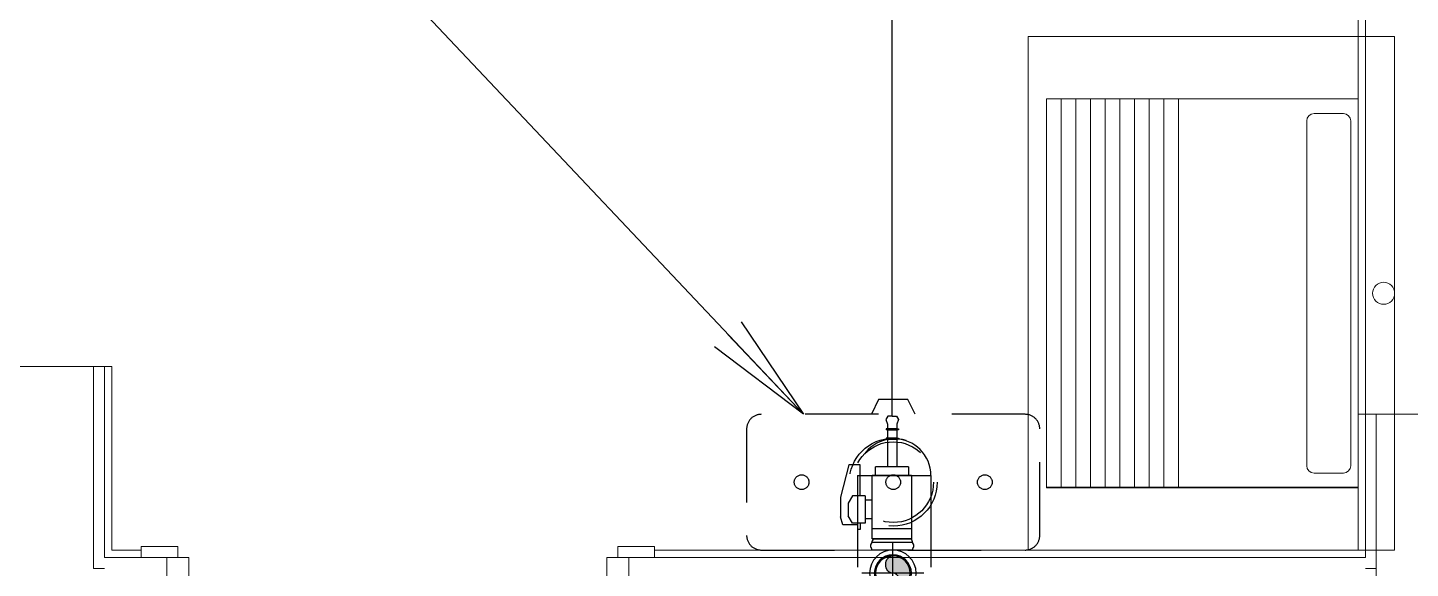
# Model space of a CAD drawing. Header units: millimetres. Extents: x 188.6 to 263.2, y 40.1 to 120.1.
# Drawn here: x 214.279 to 216.165, y 44.807 to 45.544 of the extents above; entities that cross this region are included whole.
import ezdxf

# ---------------------------------------------------------------- set-up
doc = ezdxf.new("R2010")
doc.units = ezdxf.units.MM
doc.set_wipeout_variables(frame=1)
for name, pattern in [('CENTER2', [1.125, 0.75, -0.125, 0.125, -0.125]), ('HIDDEN2', [0.1875, 0.125, -0.0625]), ('Linha Tracejada 3_1', [400, 300, -100]), ('Wipeout_Contour', [1000, 0, -1000])]:
    doc.linetypes.add(name, pattern=pattern)
for name, color, linetype in [('ARQ', 8, 'Continuous'), ('EXAUSTÃO-AQUECEDOR', 244, 'HIDDEN2'), ('GAS-COL', 7, 'Continuous'), ('GAS-PONTO', 202, 'Continuous'), ('GAS-TUBO-PISO', 6, 'CENTER2'), ('HID-P-AQ', 10, 'Continuous'), ('Janelas ARCHICAD', 7, 'Continuous'), ('Portas ARCHICAD', 7, 'Continuous'), ('TIGRECAD', 2, 'Continuous')]:
    doc.layers.add(name, color=color, linetype=linetype)
doc.styles.add('60-50', font='romans.shx', dxfattribs={"height": 0.08})
doc.dimstyles.new('SETAS50', dxfattribs={"dimtxt": 0.08, "dimasz": 0.1, "dimexe": 0.15, "dimexo": 0, "dimgap": 0.1, "dimtad": 1, "dimzin": 10, "dimdsep": 46, "dimtxsty": '60-50', "dimblk1": 'OPEN', "dimblk2": 'OPEN', "dimsah": 1, "dimcen": 0, "dimclrd": 244, "dimclre": 8, "dimclrt": 2, "dimadec": 0, "dimazin": 0, "dimtfac": 1, "dimtix": 1, "dimtmove": 2, "dimatfit": 3, "dimldrblk": 'OPEN', "dimfxl": 0.15, "dimtolj": 1, "dimtzin": 6, "dimarcsym": 0})

# ---------------------------------------------------------------- blocks, each defined once
blk = doc.blocks.new('Porta 21_3')
at = {"layer": 'Portas ARCHICAD', "color": 8, "linetype": 'Continuous', "lineweight": 0}
for p, q in [((320, 0), (320, 700)), ((320, 700), (350, 700)), ((350, 700), (350, 0)), ((-350, 0), (350, 0)), ((-350, -15), (-350, 0)), ((-350, -15), (-350, 0)), ((350, 0), (320, 0)), ((350, -15), (350, 0)), ((350, -15), (350, 0)), ((-350, -105), (-350, -15)), ((-350, -105), (-350, -15)), ((350, -105), (350, -15)), ((350, -105), (350, -15)), ((-350, -120), (-350, -105)), ((-350, -120), (-350, -105)), ((350, -120), (350, -105)), ((350, -120), (350, -105))]:
    blk.add_line(p, q, dxfattribs=at)
at = {"layer": 'Portas ARCHICAD', "color": 8, "linetype": 'Linha Tracejada 3_1', "lineweight": 0}
blk.add_arc((350, 0), 700, 90, 180, dxfattribs=at)
blk = doc.blocks.new('Porta 21_4')
at = {"layer": 'Portas ARCHICAD', "color": 8, "linetype": 'Continuous', "lineweight": 0}
for p, q in [((270, 0), (270, 600)), ((270, 600), (300, 600)), ((300, 600), (300, 0)), ((-300, 15), (-350, 15)), ((-350, 15), (-350, 0)), ((-350, 0), (-300, 0)), ((-315, 0), (-350, 0)), ((-315, 0), (-350, 0)), ((-315, 0), (315, 0)), ((-300, 0), (-315, 0)), ((-315, 0), (-315, -120)), ((-315, -15), (-315, 0)), ((-315, -15), (-315, 0)), ((-300, 0), (-300, 15)), ((-300, -30), (-300, 0)), ((300, 0), (270, 0)), ((350, 15), (300, 15)), ((300, 15), (300, 0)), ((300, 0), (350, 0)), ((315, 0), (300, 0)), ((300, 0), (300, -30)), ((315, -120), (315, 0)), ((315, -15), (315, 0)), ((315, -15), (315, 0)), ((315, 0), (350, 0)), ((315, 0), (350, 0)), ((350, 0), (350, 15)), ((-315, -105), (-315, -15)), ((-315, -105), (-315, -15)), ((315, -105), (315, -15)), ((315, -105), (315, -15)), ((-285, -30), (-300, -30)), ((-285, -120), (-285, -30)), ((300, -30), (285, -30)), ((285, -30), (285, -120)), ((-315, -120), (-315, -105)), ((-315, -120), (-315, -105)), ((315, -120), (315, -105)), ((315, -120), (315, -105)), ((-300, -120), (-350, -120)), ((-350, -120), (-350, -135)), ((-315, -120), (-350, -120)), ((-315, -120), (-350, -120)), ((-315, -120), (-285, -120)), ((-300, -135), (-300, -120)), ((285, -120), (315, -120)), ((350, -120), (300, -120)), ((300, -120), (300, -135)), ((315, -120), (350, -120)), ((315, -120), (350, -120)), ((350, -135), (350, -120)), ((-350, -135), (-300, -135)), ((300, -135), (350, -135))]:
    blk.add_line(p, q, dxfattribs=at)
at = {"layer": 'Portas ARCHICAD', "color": 8, "linetype": 'Linha Tracejada 3_1', "lineweight": 0}
blk.add_arc((300, 0), 600, 90, 180, dxfattribs=at)
blk = doc.blocks.new('Vão de Janela Simples_4')
at = {"layer": 'Janelas ARCHICAD', "color": 7, "linetype": 'Continuous', "lineweight": 0}
for p, q in [((-450, 0), (-450, 10)), ((-450, 10), (450, 10)), ((-450, 0), (450, 0)), ((450, 0), (450, 10))]:
    blk.add_line(p, q, dxfattribs=at)
blk = doc.blocks.new('Vão de Porta Simples')
at = {"layer": 'Portas ARCHICAD', "color": 7, "linetype": 'Continuous', "lineweight": 0}
for p, q in [((-350, 0), (-350, 10)), ((350, 0), (350, 10))]:
    blk.add_line(p, q, dxfattribs=at)
blk = doc.blocks.new('Vão de Janela Simples_8')
at = {"layer": 'Janelas ARCHICAD', "color": 8, "linetype": 'Continuous', "lineweight": 0}
for p, q in [((-450, 0), (-450, -15)), ((-450, 0), (450, 0)), ((450, 0), (450, -15)), ((-450, -15), (-450, -155)), ((450, -15), (450, -155)), ((-450, -155), (-450, -170)), ((450, -155), (450, -170)), ((-450, -170), (450, -170))]:
    blk.add_line(p, q, dxfattribs=at)
blk = doc.blocks.new('arq-3pav')
at = {"layer": 'ARQ', "color": 8, "linetype": 'Continuous', "lineweight": 0}
for p, q in [((10.6353, 4.575), (10.6353, 5.275)), ((10.6353, 5.275), (11.1353, 5.275)), ((11.1353, 4.575), (11.1353, 5.275)), ((11.0853, 5.19), (10.6603, 5.19)), ((10.6603, 5.19), (10.6603, 4.66)), ((10.6803, 5.19), (10.6803, 4.66)), ((10.7003, 5.19), (10.7003, 4.66)), ((10.7203, 5.19), (10.7203, 4.66)), ((10.7403, 5.19), (10.7403, 4.66)), ((10.7603, 5.19), (10.7603, 4.66)), ((10.7803, 5.19), (10.7803, 4.66)), ((10.8003, 5.19), (10.8003, 4.66)), ((10.8203, 5.19), (10.8203, 4.66)), ((10.8403, 5.19), (10.8403, 4.66)), ((11.0653, 5.17), (11.0253, 5.17)), ((11.0153, 4.69), (11.0153, 5.16)), ((11.0753, 4.69), (11.0753, 5.16)), ((11.0653, 4.68), (11.0253, 4.68)), ((10.6603, 4.6607), (11.0853, 4.6607)), ((11.0853, 4.66), (10.6603, 4.66))]:
    blk.add_line(p, q, dxfattribs=at)
at = {"layer": 'ARQ', "color": 8, "linetype": 'Continuous', "lineweight": 0, "flags": 128}
blk.add_lwpolyline([(11.0853, 4.66), (10.6603, 4.66), (10.6603, 5.19), (11.0853, 5.19)], close=True, dxfattribs=at)
for points in [[(9.3853, 4.575), (9.3853, 4.825)], [(11.0853, 4.76), (11.0853, 4.575)], [(9.4253, 4.575), (9.3853, 4.575)], [(11.0853, 4.575), (10.1253, 4.575)]]:
    blk.add_lwpolyline(points, dxfattribs=at)
at = {"layer": 'ARQ', "color": 8, "linetype": 'Continuous', "lineweight": 0}
blk.add_circle((11.1203, 4.925), 0.015, dxfattribs=at)
for centre, start, end in [((11.0253, 5.16), 90, 180), ((11.0653, 5.16), 0, 90), ((11.0253, 4.69), 180, 270), ((11.0653, 4.69), 270, 0)]:
    blk.add_arc(centre, 0.01, start, end, dxfattribs=at)
at = {"color": 8, "linetype": 'Wipeout_Contour', "lineweight": 0, "ltscale": 39723.784686}
blk.add_wipeout([(9.3603, 4.565), (9.3603, 4.55), (9.3753, 4.55), (9.3753, 4.565)], dxfattribs=at).dxf.layer = 'ARQ'
at = {"color": 8, "linetype": 'Wipeout_Contour', "lineweight": 0, "ltscale": 33311.856381}
blk.add_wipeout([(11.0953, 4.565), (11.0953, 4.55), (11.1103, 4.55), (11.1103, 4.565)], dxfattribs=at).dxf.layer = 'ARQ'
at = {"layer": 'ARQ', "color": 8, "linetype": 'Continuous', "lineweight": 0}
for p, q in [((11.1103, 4.55), (11.0953, 4.55)), ((11.1103, 4.46), (11.1103, 4.55))]:
    blk.add_line(p, q, dxfattribs=at)
at = {"color": 8, "linetype": 'Wipeout_Contour', "lineweight": 0, "ltscale": 39537.561555}
blk.add_wipeout([(9.3603, 4.825), (9.3603, 4.565), (9.3753, 4.565), (9.3753, 4.825)], dxfattribs=at).dxf.layer = 'ARQ'
at = {"color": 8, "linetype": 'Wipeout_Contour', "lineweight": 0, "ltscale": 33140.553965}
blk.add_wipeout([(11.1103, 4.565), (11.1103, 4.76), (11.0953, 4.76), (11.0953, 4.565)], dxfattribs=at).dxf.layer = 'ARQ'
at = {"layer": 'ARQ', "color": 8, "linetype": 'Continuous', "lineweight": 0}
for p, q in [((11.1103, 4.565), (11.1103, 4.76)), ((10.6353, 4.575), (11.1353, 4.575)), ((11.1103, 4.55), (11.1103, 4.565))]:
    blk.add_line(p, q, dxfattribs=at)
at = {"layer": 'ARQ', "color": 8, "linetype": 'Continuous', "lineweight": 0, "flags": 128}
for points in [[(9.3753, 4.565), (9.3753, 4.825)], [(11.0953, 4.76), (11.0953, 4.565)]]:
    blk.add_lwpolyline(points, dxfattribs=at)
at = {"layer": 'ARQ', "color": 8, "linetype": 'Continuous', "lineweight": 0, "yscale": 0.001}
for name, p, xscale, rotation in [('Vão de Janela Simples_4', (11.0953, 5.21), 0.001, 90.00002212149967), ('Vão de Janela Simples_8', (11.2653, 5.21), -0.001, 270.0000221214999), ('Vão de Porta Simples', (9.3753, 5.175), -0.001, 270)]:
    blk.add_blockref(name, p, dxfattribs=dict(at, xscale=xscale, rotation=rotation))
at = {"color": 8, "linetype": 'Wipeout_Contour', "lineweight": 0, "ltscale": 39745.755055}
blk.add_wipeout([(9.2703, 4.825), (9.2703, 4.55), (9.3603, 4.55), (9.3603, 4.825)], dxfattribs=at).dxf.layer = 'ARQ'
at = {"layer": 'ARQ', "color": 8, "linetype": 'Continuous', "lineweight": 0}
for p, q in [((9.2703, 4.825), (9.2553, 4.825)), ((9.3603, 4.825), (9.2703, 4.825)), ((9.3603, 4.55), (9.3603, 4.825)), ((9.3753, 4.825), (9.3603, 4.825)), ((9.3753, 4.55), (9.3603, 4.55))]:
    blk.add_line(p, q, dxfattribs=at)
at = {"layer": 'ARQ', "color": 8, "linetype": 'Continuous', "lineweight": 0, "xscale": 0.001, "yscale": 0.001, "rotation": 90}
blk.add_blockref('Porta 21_3', (9.2553, 5.175), dxfattribs=at)
at = {"color": 8, "linetype": 'Wipeout_Contour', "lineweight": 0, "ltscale": 35184.815517}
blk.add_wipeout([(10.0903, 4.55), (11.0953, 4.55), (11.0953, 4.565), (10.0903, 4.565)], dxfattribs=at).dxf.layer = 'ARQ'
at = {"layer": 'ARQ', "color": 8, "linetype": 'Continuous', "lineweight": 0}
for p, q in [((10.0903, 4.565), (10.1253, 4.565)), ((10.0903, 4.565), (10.0903, 4.55)), ((10.0903, 4.55), (10.0903, 4.46))]:
    blk.add_line(p, q, dxfattribs=at)
at = {"layer": 'ARQ', "color": 8, "linetype": 'Continuous', "lineweight": 0, "flags": 128}
for points in [[(11.0953, 4.565), (11.0953, 4.76)], [(11.0953, 4.565), (10.0903, 4.565)], [(10.1253, 4.565), (11.0953, 4.565)]]:
    blk.add_lwpolyline(points, dxfattribs=at)
at = {"color": 8, "linetype": 'Wipeout_Contour', "lineweight": 0, "ltscale": 39536.556071}
blk.add_wipeout([(9.3753, 4.565), (9.3753, 4.55), (9.4603, 4.55), (9.4603, 4.565)], dxfattribs=at).dxf.layer = 'ARQ'
at = {"layer": 'ARQ', "color": 8, "linetype": 'Continuous', "lineweight": 0}
for p, q in [((9.4603, 4.565), (9.4253, 4.565)), ((9.4603, 4.565), (9.4603, 4.55)), ((9.4603, 4.55), (9.4603, 4.46))]:
    blk.add_line(p, q, dxfattribs=at)
at = {"layer": 'ARQ', "color": 8, "linetype": 'Continuous', "lineweight": 0, "flags": 128}
for points in [[(9.3753, 4.825), (9.3753, 4.565)], [(9.4603, 4.565), (9.3753, 4.565)], [(9.3753, 4.565), (9.4253, 4.565)]]:
    blk.add_lwpolyline(points, dxfattribs=at)
at = {"layer": 'ARQ', "color": 8, "linetype": 'Continuous', "lineweight": 0, "xscale": 0.001, "yscale": 0.001, "rotation": 180}
blk.add_blockref('Porta 21_4', (9.7753, 4.445), dxfattribs=at)
at = {"layer": 'ARQ', "color": 8, "linetype": 'Continuous', "lineweight": 0, "xscale": -0.001, "yscale": 0.001}
blk.add_blockref('Vão de Porta Simples', (9.7753, 4.565), dxfattribs=at)
blk = doc.blocks.new('ponto')
at = {"layer": 'GAS-PONTO'}
for p, q in [((-0.004, 0.1217), (-0.0058, 0.1186)), ((-0.0058, 0.1186), (-0.0043, 0.1145)), ((-0.0043, 0.1145), (-0.0043, 0.1102)), ((0, 0.1217), (-0.004, 0.1217)), ((0, 0.1217), (0.004, 0.1217)), ((0.004, 0.1217), (0.0058, 0.1186)), ((0.0058, 0.1186), (0.0043, 0.1145)), ((0.0043, 0.1145), (0.0043, 0.1102)), ((-0.0056, 0.1102), (-0.0056, 0.1092)), ((-0.0043, 0.1102), (-0.0056, 0.1102)), ((-0.0043, 0.1092), (-0.0056, 0.1092)), ((-0.0056, 0.1018), (-0.0056, 0.1007)), ((-0.0043, 0.1018), (-0.0056, 0.1018)), ((-0.0043, 0.1007), (-0.0056, 0.1007)), ((0.0043, 0.1102), (-0.0043, 0.1102)), ((-0.0043, 0.1102), (-0.0043, 0.0756)), ((-0.0043, 0.1092), (0.0043, 0.1092)), ((0.0043, 0.1018), (-0.0043, 0.1018)), ((-0.0043, 0.1007), (0.0043, 0.1007)), ((0.0043, 0.1102), (0.0056, 0.1102)), ((0.0043, 0.1102), (0.0043, 0.0756)), ((0.0056, 0.1092), (0.0043, 0.1092)), ((0.0043, 0.1018), (0.0056, 0.1018)), ((0.0056, 0.1007), (0.0043, 0.1007)), ((0.0056, 0.1102), (0.0056, 0.1092)), ((0.0056, 0.1018), (0.0056, 0.1007)), ((-0.0394, 0.0774), (-0.047, 0.0479)), ((-0.0292, 0.0774), (-0.0394, 0.0774)), ((-0.0292, 0.0493), (-0.0292, 0.0774)), ((-0.0153, 0.0678), (-0.0153, 0.0755)), ((0.0148, 0.0755), (-0.0152, 0.0755)), ((0.0148, 0.0755), (0.0148, 0.0678)), ((-0.0182, 0.0101), (-0.0182, 0.0678)), ((0.0176, 0.0678), (-0.0182, 0.0678)), ((0.0176, 0.0678), (0.0176, 0.0101)), ((-0.047, 0.0479), (-0.047, 0.0303)), ((-0.0361, 0.0493), (-0.04, 0.0425)), ((-0.04, 0.0425), (-0.04, 0.0311)), ((-0.0292, 0.0493), (-0.0361, 0.0493)), ((-0.0246, 0.0493), (-0.0292, 0.0493)), ((-0.0246, 0.0493), (-0.0246, 0.0243)), ((-0.0182, 0.0452), (-0.0246, 0.0452)), ((-0.0448, 0.023), (-0.047, 0.0303)), ((-0.0361, 0.0243), (-0.04, 0.0311)), ((-0.0182, 0.0284), (-0.0246, 0.0284)), ((-0.0312, 0.023), (-0.0448, 0.023)), ((-0.0292, 0.0243), (-0.0361, 0.0243)), ((-0.0312, 0.0186), (-0.0312, 0.023)), ((-0.0292, 0.0186), (-0.0312, 0.0186)), ((-0.0246, 0.0243), (-0.0292, 0.0243)), ((-0.0292, 0.0243), (-0.0292, 0.0186)), ((0.0176, 0.0193), (-0.018, 0.0193)), ((-0.0185, 0.0069), (-0.0194, 0.0052)), ((-0.0185, 0.0069), (-0.0194, 0.0052)), ((-0.0194, 0.0024), (-0.0188, 0.0014)), ((-0.0194, 0.0024), (-0.0188, 0.0014)), ((-0.0185, 0.0075), (-0.0185, 0.0069)), ((-0.0185, 0.0075), (-0.0185, 0.0069)), ((0.0185, 0.0069), (-0.0185, 0.0069)), ((0.0185, 0), (-0.0185, 0)), ((0.0176, 0.0101), (-0.0182, 0.0101)), ((0.016, 0.01), (-0.016, 0.01)), ((0.016, 0.01), (-0.016, 0.01)), ((0.0185, 0.0069), (0.0185, 0.0075)), ((0.0185, 0.0069), (0.0185, 0.0075)), ((0.0194, 0.0052), (0.0185, 0.0069)), ((0.0194, 0.0052), (0.0185, 0.0069)), ((0.0188, 0.0014), (0.0194, 0.0024)), ((0.0188, 0.0014), (0.0194, 0.0024))]:
    blk.add_line(p, q, dxfattribs=at)
for centre, radius, start, end in [((-0.0166, 0.0038), 0.00309, 153.4394, 206.5695), ((-0.0166, 0.0038), 0.00309, 153.4394, 206.5695), ((-0.0216, 0), 0.00309, 0.0045, 26.5695), ((-0.0216, 0), 0.00309, 0.0045, 26.5695), ((-0.016, 0.0075), 0.00247, 90.0045, 180.0045), ((-0.016, 0.0075), 0.00247, 90.0045, 180.0045), ((0.016, 0.0075), 0.00247, 0.0045, 90.0045), ((0.016, 0.0075), 0.00247, 0.0045, 90.0045), ((0.0216, 0), 0.00309, 153.4394, 180.0045), ((0.0216, 0), 0.00309, 153.4394, 180.0045), ((0.0166, 0.0038), 0.00309, 333.4394, 26.5695), ((0.0166, 0.0038), 0.00309, 333.4394, 26.5695)]:
    blk.add_arc(centre, radius, start, end, dxfattribs=at)
blk = doc.blocks.new('C50')
h = blk.add_hatch(color=8)
edge = h.paths.add_edge_path()
edge.add_arc((0, 0), 0.0238, 540, 720)
edge.add_ellipse((0.0119, 0), major_axis=(0.0119, 0), ratio=0.815791, start_angle=180, end_angle=360, ccw=False)
edge.add_ellipse((-0.0119, 0), major_axis=(-0.0119, 0), ratio=0.815791, start_angle=180, end_angle=360)
at = {"color": 252}
for p, q in [((0, -0.0421), (0, 0.0421)), ((0.0421, 0), (-0.0421, 0))]:
    blk.add_line(p, q, dxfattribs=at)
at = {"color": 0}
for radius in [0.0318, 0.0253]:
    blk.add_circle((0, 0), radius, dxfattribs=at)
at = {"color": 8}
blk.add_circle((0, 0), 0.0237, dxfattribs=at)
blk.add_ellipse((-0.0119, 0), major_axis=(-0.0119, 0), ratio=0.815791, start_param=3.141593, end_param=6.283185, dxfattribs=at)
at = {"color": 8, "extrusion": (0, 0, -1)}
blk.add_ellipse((0.0119, 0), major_axis=(0.0119, 0), ratio=0.815791, start_param=0, end_param=3.141593, dxfattribs=at)
blk = doc.blocks.new('AQKOMECO')
at = {"linetype": 'HIDDEN2', "ltscale": 0.25}
for p, q in [((-0.02, 0.205), (-0.0298, 0.185)), ((0.02, 0.205), (-0.02, 0.205)), ((0.0298, 0.185), (0.02, 0.205))]:
    blk.add_line(p, q, dxfattribs=at)
blk.add_lwpolyline([(0.2, 0.02), (0.2, 0.165, 0.414214), (0.18, 0.185), (-0.18, 0.185, 0.414214), (-0.2, 0.165), (-0.2, 0.02, 0.414214), (-0.18, 0), (0.18, 0, 0.414214)], format="xyb", close=True, dxfattribs=at)
for centre, radius in [((0, 0.0925), 0.06), ((0, 0.0925), 0.055), ((-0.125, 0.0925), 0.01), ((0, 0.0925), 0.01), ((0.125, 0.0925), 0.01)]:
    blk.add_circle(centre, radius, dxfattribs=at)
blk = doc.blocks.new('_OPEN')
at = {"color": 0, "linetype": 'ByBlock'}
for p, q in [((-1, 0.167), (0, 0)), ((0, 0), (-1, -0.167)), ((0, 0), (-1, 0))]:
    blk.add_line(p, q, dxfattribs=at)
blk = doc.blocks.new('CHA4')
at = {"layer": 'EXAUSTÃO-AQUECEDOR', "linetype": 'Continuous'}
for p, q in [((-0.9083, 0.3202), (-0.8083, 0.3202)), ((0, -0.125), (0, 0.125))]:
    blk.add_line(p, q, dxfattribs=at)
at = {"layer": 'EXAUSTÃO-AQUECEDOR'}
for p, q in [((-0.9083, 0.3202), (-0.9083, 0.1503)), ((-0.8083, 0.3202), (-0.8083, 0.1503)), ((-0.8083, 0.1503), (-0.9083, 0.1503)), ((-0.7083, 0.0503), (0, 0.0503)), ((-0.7083, 0.0503), (-0.7083, -0.0497)), ((-0.7083, -0.0497), (0, -0.0497))]:
    blk.add_line(p, q, dxfattribs=at)
for centre, radius, start, end in [((-0.8583, 0.3202), 0.05, 360, 180), ((-0.7083, 0.1503), 0.2, 180, 270), ((-0.7083, 0.1503), 0.1, 180, 270)]:
    blk.add_arc(centre, radius, start, end, dxfattribs=at)
at = {"layer": 'EXAUSTÃO-AQUECEDOR', "linetype": 'Continuous'}
blk.add_arc((-0.0474, 0), 0.1337, 290.7729, 69.2271, dxfattribs=at)

msp = doc.modelspace()

# ---------------------------------------------------------------- block references
msp.add_blockref('arq-3pav', (205.0084, 40.2568))

# ---------------------------------------------------------------- next in the draw order: linework, layer by layer
at = {"layer": 'GAS-TUBO-PISO'}
msp.add_lwpolyline([(215.4582, 45.0144), (215.4583, 46.1781, -0.414205), (215.6583, 46.3781), (217.6426, 46.3781, 0.414205), (217.8426, 46.5781), (217.8427, 48.1686)], format="xyb", dxfattribs=at)

# ---------------------------------------------------------------- next in the draw order: block references
at = {"layer": 'EXAUSTÃO-AQUECEDOR', "linetype": 'Continuous'}
msp.add_blockref('CHA4', (216.3193, 44.6132, 0), dxfattribs=at)
at = {"layer": 'GAS-COL', "xscale": -1, "rotation": 90}
msp.add_blockref('C50', (215.4591, 44.8001), dxfattribs=at)
at = {"layer": 'GAS-PONTO', "xscale": 1.5, "yscale": 1.5, "zscale": 1.5}
msp.add_blockref('ponto', (215.4582, 44.8318), dxfattribs=at)
at = {"layer": 'HID-P-AQ'}
msp.add_blockref('AQKOMECO', (215.4596, 44.8318), dxfattribs=at)

# ---------------------------------------------------------------- next in the draw order: leaders
at = {"layer": 'TIGRECAD'}
msp.add_leader([(215.337, 45.0168), (214.0104, 46.4213), (211.74, 46.4213)], dimstyle='SETAS50', override={"dimasz": 0.15}, dxfattribs=at)

doc.saveas('drawing.dxf')
